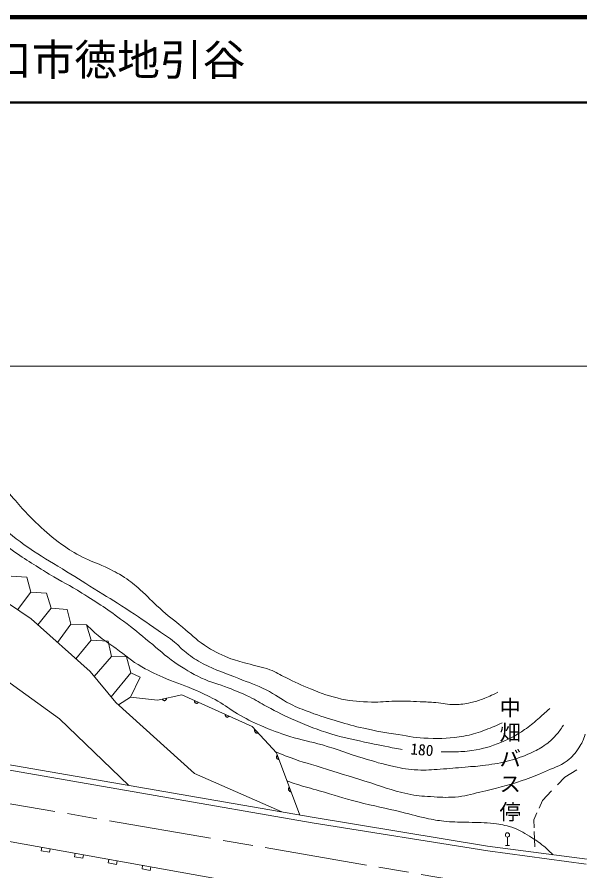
# Model space of a CAD drawing. Units: millimetres, scale not verified. Extents: x 40000 to 680000, y 20000 to 380000.
# Drawn here: x 413305 to 479202, y 280032 to 380000 of the extents above; entities that cross this region are included whole.
import ezdxf
from ezdxf.enums import TextEntityAlignment as Align

# ---------------------------------------------------------------- set-up
doc = ezdxf.new("R2010")
doc.units = ezdxf.units.MM
doc.header["$LTSCALE"] = 1000
doc.linetypes.add('CHAIN', pattern=[18.5, 12, -1.5, 3.5, -1.5])
for name, color, linetype, lineweight in [('M-BGD', 7, 'Continuous', 13), ('M-BMK', 2, 'CHAIN', 13), ('M-STR-HTXT', 7, 'Continuous', 13), ('M-TTL', 2, 'Continuous', 140), ('M-TTL-LINE', 7, 'Continuous', 50)]:
    doc.layers.add(name, color=color, linetype=linetype, lineweight=lineweight)
doc.layers.add('M-TTL-TXT', color=7, linetype='Continuous')
doc.styles.add('ＭＳ ゴシック', font='')
doc.styles.get('ＭＳ ゴシック').set_extended_font_data('MS Gothic')

msp = doc.modelspace()

# ---------------------------------------------------------------- linework, layer by layer
at = {"layer": 'M-BGD'}
for p, q in [((414944, 309549), (408316, 313993)), ((412608, 314548), (414440, 314426)), ((414440, 314426), (414928, 312686)), ((414928, 312686), (413373, 310602)), ((414928, 312686), (416745, 312549)), ((416745, 312549), (417309, 310793)), ((417309, 310793), (415717, 308857)), ((417309, 310793), (419156, 310656)), ((419156, 310656), (419584, 308916)), ((421848, 303378), (414944, 309549)), ((419584, 308916), (418041, 306780)), ((419584, 308916), (421430, 308840)), ((421430, 308840), (421965, 307039)), ((421965, 307039), (420185, 304864)), ((421965, 307039), (423964, 306932)), ((423964, 306932), (424344, 305121)), ((424344, 305121), (422338, 302791)), ((424344, 305121), (426131, 305100)), ((426131, 305100), (426604, 303238)), ((410753, 303239), (418285, 297837)), ((424881, 299740), (421848, 303378)), ((426604, 303238), (424321, 300412)), ((426604, 303238), (427734, 302719)), ((353841, 302084), (447839, 285649)), ((354099, 302575), (447858, 286315)), ((427734, 302719), (426566, 300361)), ((426566, 300361), (425161, 299487)), ((429738, 300006), (426566, 300361)), ((429738, 300006), (432598, 300651)), ((432598, 300651), (440837, 296931)), ((434077, 291423), (424881, 299740)), ((418285, 297837), (426382, 290040)), ((440837, 296931), (443672, 293857)), ((443672, 293857), (446419, 286565)), ((444305, 286932), (434077, 291423)), ((477421, 291021), (476566, 290129)), ((478825, 291856), (477421, 291021)), ((475864, 289396), (474811, 288297)), ((384480, 288485), (438485, 278801)), ((474811, 288297), (474413, 287394)), ((444188, 286952), (443773, 287024)), ((447858, 286315), (468388, 282933)), ((474163, 286824), (473803, 286007)), ((473803, 286007), (473838, 285063)), ((447839, 285649), (468403, 282393)), ((470719, 282998), (470719, 283998)), ((473853, 284636), (473918, 282871)), ((468388, 282933), (480039, 281400)), ((470469, 282998), (470969, 282998)), ((416192, 282798), (416118, 282385)), ((416118, 282385), (417090, 282211)), ((417090, 282211), (417164, 282624)), ((420114, 282095), (420040, 281682)), ((421012, 281507), (421087, 281921)), ((468403, 282393), (479942, 280832)), ((420040, 281682), (421012, 281507)), ((424049, 281389), (423975, 280976)), ((423975, 280976), (424947, 280802)), ((424947, 280802), (425021, 281215)), ((428008, 280679), (427934, 280266)), ((427934, 280266), (428906, 280092)), ((428906, 280092), (428981, 280505))]:
    msp.add_line(p, q, dxfattribs=at)
msp.add_circle((470719, 284248), 250, dxfattribs=at)
at = {"layer": 'M-BGD', "lineweight": 25}
for centre, start, end in [((430541, 300245), 205.38819, 0.02742), ((434313, 299938), 168.38175, 323.02098), ((437924, 298308), 168.38175, 323.02098), ((441368, 296438), 145.37147, 300.0107), ((443918, 293366), 123.32041, 277.95964), ((445338, 289595), 123.32041, 277.95964)]:
    msp.add_arc(centre, 256, start, end, dxfattribs=at)
at = {"layer": 'M-BGD'}
for points, knots in [([(458390, 294245), (456564, 294578), (456078, 294672), (454605, 294988), (452815, 295372), (451798, 295547), (450048, 296082), (448393, 296588), (447482, 296939), (445898, 297638), (444558, 298229), (443831, 298613), (442533, 299292), (441734, 299711), (441326, 300019), (440515, 300414), (439566, 300875), (439013, 301089), (438033, 301479), (436826, 301960), (436079, 302054), (434907, 302615), (433625, 303229), (432935, 303643), (431766, 304452), (430530, 305307), (429938, 305921), (428766, 306863), (427594, 307805), (426978, 308385), (425766, 309274), (423915, 310631), (422853, 311363), (420901, 312569), (419431, 313477), (418549, 313887), (417073, 314784), (415220, 315911), (414190, 316561), (412419, 317813), (411100, 318744), (410411, 319336), (409166, 320364), (407638, 321626), (406815, 322375), (405374, 323736), (404310, 324741), (403711, 325307), (402745, 326407), (401679, 327620), (401209, 328405), (400284, 329729), (399626, 330673), (399251, 331200), (398665, 332190), (398146, 333066), (397983, 333378), (397424, 334482)], [0, 0, 0, 0, 1, 1, 1, 2, 2, 2, 3, 3, 3, 4, 4, 4, 5, 5, 5, 6, 6, 6, 7, 7, 7, 8, 8, 8, 9, 9, 9, 10, 10, 10, 11, 11, 11, 12, 12, 12, 13, 13, 13, 14, 14, 14, 15, 15, 15, 16, 16, 16, 17, 17, 17, 18, 18, 18, 19, 19, 19, 19]), ([(403796, 330550), (404141, 329712), (404251, 329477), (404575, 328804), (405121, 327667), (405454, 327037), (406152, 325986), (406995, 324715), (407536, 324038), (408591, 322937), (409456, 322035), (409991, 321576), (410947, 320771), (412365, 319575), (413165, 318904), (414690, 317848), (416179, 316815), (417087, 316349), (418623, 315387), (420077, 314476), (420889, 313962), (422345, 313053), (423781, 312155), (424602, 311679), (426025, 310761), (427535, 309785), (428357, 309203), (429831, 308174), (430585, 307648), (431033, 307387), (431745, 306807), (432295, 306359), (432531, 306023), (433091, 305587), (433832, 305010), (434279, 304721), (435110, 304283), (436661, 303467), (437633, 303229), (439253, 302559), (440509, 302039), (441259, 301851), (442470, 301234), (443599, 300659), (444133, 300157), (445267, 299594), (446154, 299153), (446672, 298947), (447602, 298605), (448874, 298137), (449601, 297911), (450903, 297533), (452063, 297196), (452710, 296994), (453890, 296734), (455455, 296388), (456342, 296236), (457927, 295998), (459286, 295793), (460044, 295575), (461418, 295556), (463064, 295533), (464004, 295521), (465624, 295808), (466515, 295967), (466999, 296141), (467853, 296439), (468746, 296751), (469056, 296900), (470083, 297386)], [0, 0, 0, 0, 1, 1, 1, 2, 2, 2, 3, 3, 3, 4, 4, 4, 5, 5, 5, 6, 6, 6, 7, 7, 7, 8, 8, 8, 9, 9, 9, 10, 10, 10, 11, 11, 11, 12, 12, 12, 13, 13, 13, 14, 14, 14, 15, 15, 15, 16, 16, 16, 17, 17, 17, 18, 18, 18, 19, 19, 19, 20, 20, 20, 21, 21, 21, 22, 22, 22, 23, 23, 23, 23]), ([(469599, 300961), (468776, 300552), (468532, 300418), (467811, 300161), (467278, 299971), (466977, 299860), (466423, 299741), (465703, 299586), (465288, 299515), (464552, 299510), (463676, 299503), (463195, 299674), (462323, 299741), (461609, 299795), (461208, 299819), (460493, 299846), (459343, 299890), (458699, 299926), (457549, 299909), (456480, 299893), (455883, 299771), (454815, 299804), (453428, 299847), (452638, 299872), (451282, 300161), (449829, 300472), (449046, 300792), (447665, 301339), (446506, 301798), (445888, 302130), (444763, 302664), (444026, 303014), (443658, 303311), (442891, 303589), (441881, 303956), (441273, 304026), (440241, 304325), (439383, 304574), (438882, 304662), (438054, 304998), (436904, 305466), (436264, 305774), (435236, 306470), (434163, 307197), (433671, 307750), (432670, 308573), (431625, 309434), (431011, 309882), (430000, 310782), (429079, 311600), (428636, 312139), (427707, 312948), (427024, 313542), (426658, 313904), (425899, 314399), (425049, 314952), (424519, 315176), (423607, 315618), (422590, 316111), (421961, 316259), (420957, 316775), (419969, 317282), (419435, 317613), (418538, 318268), (417399, 319101), (416787, 319611), (415762, 320581), (414268, 321996), (413536, 322897), (412187, 324451), (411226, 325558), (410726, 326212), (409832, 327374), (408997, 328459), (408733, 328823), (407750, 330192)], [0, 0, 0, 0, 1, 1, 1, 2, 2, 2, 3, 3, 3, 4, 4, 4, 5, 5, 5, 6, 6, 6, 7, 7, 7, 8, 8, 8, 9, 9, 9, 10, 10, 10, 11, 11, 11, 12, 12, 12, 13, 13, 13, 14, 14, 14, 15, 15, 15, 16, 16, 16, 17, 17, 17, 18, 18, 18, 19, 19, 19, 20, 20, 20, 21, 21, 21, 22, 22, 22, 23, 23, 23, 24, 24, 24, 25, 25, 25, 25]), ([(421430, 308840), (422160, 308143), (422375, 307941), (423025, 307417), (423725, 306851), (424164, 306595), (424896, 306071), (426069, 305231), (426650, 304641), (427904, 303926), (428989, 303307), (429638, 303033), (430785, 302538), (432139, 301953), (432947, 301745), (434297, 301150), (435302, 300707), (435865, 300452), (436820, 299909), (437745, 299383), (438191, 298970), (439113, 298437), (440143, 297841), (440737, 297532), (441825, 297049), (443122, 296473), (443882, 296224), (445232, 295787), (446703, 295312), (447575, 295210), (449060, 294778), (450933, 294232), (451943, 293802), (453812, 293243), (455208, 292825), (455984, 292561), (457409, 292254), (458487, 292022), (459104, 291920), (460206, 291855), (461231, 291794), (461809, 291876), (462834, 291939), (463986, 292009), (464629, 292090), (465778, 292191), (466699, 292272), (467220, 292268), (468134, 292401), (469251, 292565), (469883, 292653), (470973, 292948), (471958, 293215), (472502, 293413), (473433, 293832), (474084, 294124), (474440, 294316), (475032, 294715), (475620, 295112), (475931, 295379), (476398, 295913), (476778, 296348), (476909, 296539), (477261, 297112)], [0, 0, 0, 0, 1, 1, 1, 2, 2, 2, 3, 3, 3, 4, 4, 4, 5, 5, 5, 6, 6, 6, 7, 7, 7, 8, 8, 8, 9, 9, 9, 10, 10, 10, 11, 11, 11, 12, 12, 12, 13, 13, 13, 14, 14, 14, 15, 15, 15, 16, 16, 16, 17, 17, 17, 18, 18, 18, 19, 19, 19, 20, 20, 20, 21, 21, 21, 21]), ([(475683, 299068), (475021, 298451), (474839, 298283), (474274, 297806), (473682, 297305), (473368, 296996), (472718, 296572), (471692, 295904), (471092, 295546), (469956, 295086), (468680, 294570), (467921, 294359), (466564, 294133), (465730, 293994), (465250, 294005), (464404, 293979), (463835, 293961), (463644, 293958), (462946, 293965)], [0, 0, 0, 0, 1, 1, 1, 2, 2, 2, 3, 3, 3, 4, 4, 4, 5, 5, 5, 6, 6, 6, 6]), ([(479834, 296044), (479566, 295297), (479453, 295018), (479077, 294435), (478645, 293768), (478341, 293408), (477703, 292935), (476772, 292245), (476094, 292110), (475039, 291631), (474047, 291181), (473476, 290960), (472445, 290608), (470550, 289958), (469444, 289730), (467496, 289262), (466373, 288992), (465747, 288771), (464594, 288687), (463474, 288605), (462841, 288663), (461720, 288729), (460668, 288791), (460074, 288837), (459042, 289051), (457044, 289466), (455989, 289956), (454037, 290551), (452036, 291162), (450912, 291495), (448920, 292136), (447268, 292667), (446306, 292868), (444700, 293524), (444234, 293714), (444070, 293774), (443514, 294029)], [0, 0, 0, 0, 1, 1, 1, 2, 2, 2, 3, 3, 3, 4, 4, 4, 5, 5, 5, 6, 6, 6, 7, 7, 7, 8, 8, 8, 9, 9, 9, 10, 10, 10, 11, 11, 11, 12, 12, 12, 12]), ([(444906, 290582), (445440, 290380), (445589, 290331), (446031, 290182), (447051, 289836), (447646, 289722), (448681, 289425), (450447, 288917), (451424, 288585), (453202, 288121), (455194, 287601), (456332, 287404), (458334, 286922), (459567, 286625), (460244, 286395), (461488, 286144), (462294, 285981), (462751, 285903), (463570, 285828), (464585, 285736), (465159, 285769), (466178, 285723), (467330, 285672), (467982, 285715), (469127, 285576), (469955, 285476), (470427, 285406), (471220, 285146), (472087, 284862), (472524, 284563), (473304, 284090), (473986, 283677), (474370, 283437), (474978, 282922), (475408, 282557), (475560, 282414), (476026, 281928)], [0, 0, 0, 0, 1, 1, 1, 2, 2, 2, 3, 3, 3, 4, 4, 4, 5, 5, 5, 6, 6, 6, 7, 7, 7, 8, 8, 8, 9, 9, 9, 10, 10, 10, 11, 11, 11, 12, 12, 12, 12])]:
    msp.add_open_spline(points, degree=3, knots=knots, dxfattribs=at)
at = {"layer": 'M-BMK'}
msp.add_line((369439, 295293), (467494, 278437), dxfattribs=at)
at = {"layer": 'M-STR-HTXT'}
msp.add_line((212714, 339135), (557472, 339135), dxfattribs=at)
at = {"layer": 'M-TTL'}
msp.add_line((680000, 380000), (40000, 380000), dxfattribs=at)
at = {"layer": 'M-TTL-LINE'}
msp.add_line((40000, 370000), (680000, 370000), dxfattribs=at)

# ---------------------------------------------------------------- texts
at = {"layer": 'M-BGD', "style": 'ＭＳ ゴシック'}
for s, p in [('中', (469791, 297680)), ('畑', (469791, 294770)), ('バ', (469791, 291718)), ('ス', (469791, 288760)), ('停', (469791, 285472))]:
    msp.add_text(s, height=1833, dxfattribs=at).set_placement(p, align=Align.BOTTOM_LEFT)
msp.add_text('180', height=1320, rotation=355.294, dxfattribs=at).set_placement((459279, 293287), align=Align.BOTTOM_LEFT)
at = {"layer": 'M-TTL-TXT', "style": 'ＭＳ ゴシック'}
msp.add_text('山口市徳地引谷', height=3666, dxfattribs=at).set_placement((405024, 375000), align=Align.MIDDLE_LEFT)

doc.saveas('drawing.dxf')
